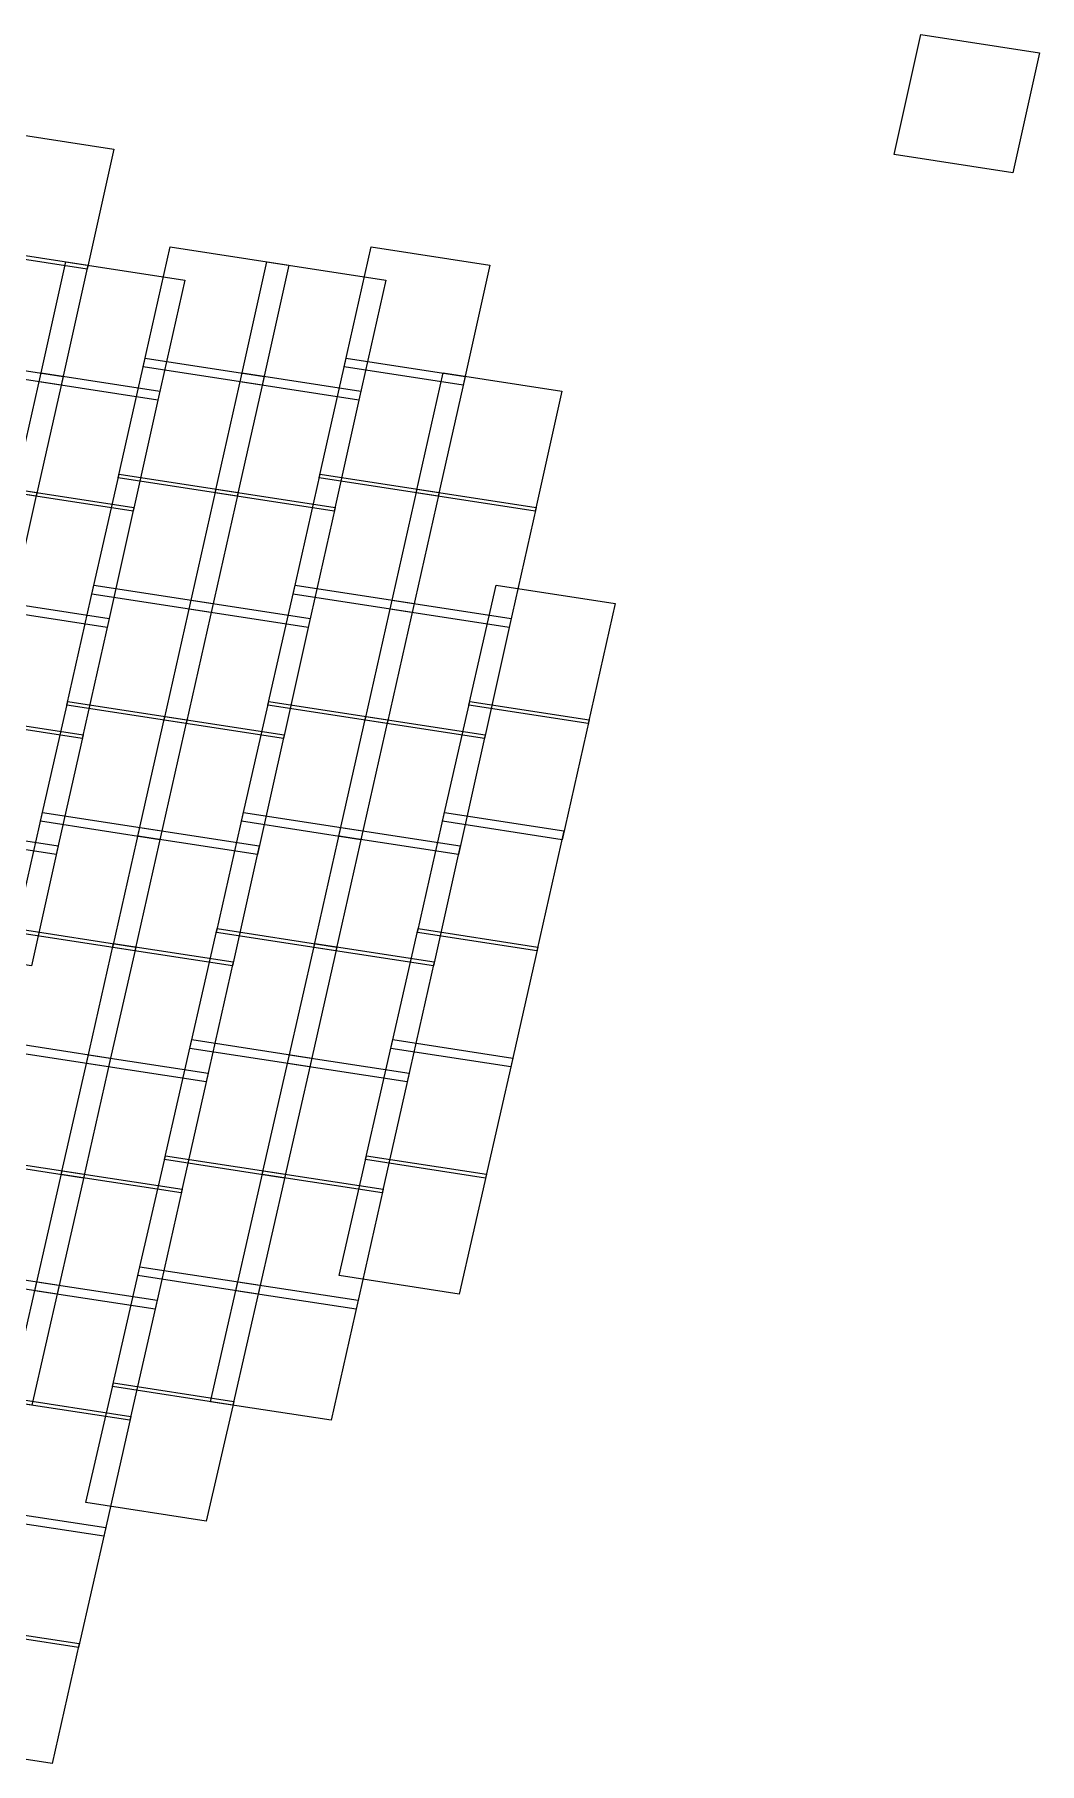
# Model space of a CAD drawing. Header units: metres. Extents: x -83.3 to -29.5, y -56.4 to 14.4.
# Drawn here: x -37.32 to -32.04, y -12.65 to -3.56 of the extents above; entities that cross this region are included whole.
import ezdxf

# ---------------------------------------------------------------- set-up
doc = ezdxf.new("R2010")
doc.units = ezdxf.units.M

msp = doc.modelspace()

# ---------------------------------------------------------------- linework, layer by layer
at = {"layer": 'Layer__irs_1c_south_america_shp'}
for points in [[(-32.66483, -3.56399), (-32.04206, -3.65966), (-32.18234, -4.28992), (-32.80557, -4.19422), (-32.66483, -3.56399)], [(-37.52597, -4.06942), (-36.90289, -4.16552), (-37.0437, -4.79572), (-37.6673, -4.6995), (-37.52597, -4.06942)], [(-37.66284, -4.67966), (-37.03925, -4.77586), (-37.18021, -5.40604), (-37.80435, -5.30972), (-37.66284, -4.67966)], [(-36.60712, -4.67966), (-35.98352, -4.77586), (-36.12448, -5.40604), (-36.74863, -5.30972), (-36.60712, -4.67966)], [(-35.55142, -4.67966), (-34.92783, -4.77586), (-35.06879, -5.40604), (-35.69293, -5.30972), (-35.55142, -4.67966)], [(-37.15454, -4.75812), (-36.53082, -4.85388), (-36.67126, -5.4841), (-37.29559, -5.38829), (-37.15454, -4.75812)], [(-36.09882, -4.75812), (-35.4751, -4.85388), (-35.61554, -5.4841), (-36.23987, -5.38829), (-36.09882, -4.75812)], [(-37.79395, -5.26332), (-37.16983, -5.35965), (-37.31094, -5.98979), (-37.9357, -5.89333), (-37.79395, -5.26332)], [(-36.73822, -5.26332), (-36.11411, -5.35965), (-36.25522, -5.98979), (-36.87997, -5.89333), (-36.73822, -5.26332)], [(-35.68253, -5.26332), (-35.05841, -5.35965), (-35.19952, -5.98979), (-35.82428, -5.89333), (-35.68253, -5.26332)], [(-37.28519, -5.34189), (-36.66092, -5.43769), (-36.80151, -6.06788), (-37.42645, -5.97201), (-37.28519, -5.34189)], [(-36.22946, -5.34189), (-35.60519, -5.43769), (-35.74579, -6.06788), (-36.37073, -5.97201), (-36.22946, -5.34189)], [(-35.17377, -5.34189), (-34.5495, -5.43769), (-34.69009, -6.06788), (-35.31503, -5.97201), (-35.17377, -5.34189)], [(-37.93124, -5.87348), (-37.30652, -5.96993), (-37.44788, -6.60005), (-38.07333, -6.50346), (-37.93124, -5.87348)], [(-36.87552, -5.87348), (-36.25079, -5.96993), (-36.39215, -6.60005), (-37.01761, -6.50346), (-36.87552, -5.87348)], [(-35.81982, -5.87348), (-35.1951, -5.96993), (-35.33646, -6.60005), (-35.96191, -6.50346), (-35.81982, -5.87348)], [(-37.422, -5.95215), (-36.79706, -6.04803), (-36.93784, -6.67821), (-37.56348, -6.58226), (-37.422, -5.95215)], [(-36.36627, -5.95215), (-35.74133, -6.04803), (-35.88211, -6.67821), (-36.50775, -6.58226), (-36.36627, -5.95215)], [(-35.31058, -5.95215), (-34.68564, -6.04803), (-34.82642, -6.67821), (-35.45206, -6.58226), (-35.31058, -5.95215)], [(-37.55304, -6.53584), (-36.92743, -6.6318), (-37.06836, -7.26195), (-37.69476, -7.16592), (-37.55304, -6.53584)], [(-37.00711, -6.45706), (-36.38171, -6.55363), (-36.52328, -7.18373), (-37.14948, -7.087), (-37.00711, -6.45706)], [(-36.49731, -6.53584), (-35.8717, -6.6318), (-36.01263, -7.26195), (-36.63904, -7.16592), (-36.49731, -6.53584)], [(-35.95142, -6.45706), (-35.32602, -6.55363), (-35.46759, -7.18373), (-36.09378, -7.087), (-35.95142, -6.45706)], [(-35.44162, -6.53584), (-34.81601, -6.6318), (-34.95694, -7.26195), (-35.58334, -7.16592), (-35.44162, -6.53584)], [(-34.89569, -6.45706), (-34.27029, -6.55363), (-34.41187, -7.18373), (-35.03806, -7.087), (-34.89569, -6.45706)], [(-37.14499, -7.06714), (-36.51883, -7.16387), (-36.66061, -7.7939), (-37.28763, -7.69701), (-37.14499, -7.06714)], [(-36.08929, -7.06714), (-35.46313, -7.16387), (-35.60492, -7.7939), (-36.23193, -7.69701), (-36.08929, -7.06714)], [(-35.03357, -7.06714), (-34.40741, -7.16387), (-34.54919, -7.7939), (-35.17621, -7.69701), (-35.03357, -7.06714)], [(-37.69028, -7.14606), (-37.0639, -7.24209), (-37.20499, -7.8722), (-37.83224, -7.77606), (-37.69028, -7.14606)], [(-36.63455, -7.14606), (-36.00818, -7.24209), (-36.14926, -7.8722), (-36.77652, -7.77606), (-36.63455, -7.14606)], [(-35.57886, -7.14606), (-34.95248, -7.24209), (-35.09357, -7.8722), (-35.72083, -7.77606), (-35.57886, -7.14606)], [(-37.27713, -7.65062), (-36.65018, -7.74749), (-36.79224, -8.3775), (-37.42014, -8.28044), (-37.27713, -7.65062)], [(-36.22144, -7.65062), (-35.59448, -7.74749), (-35.73654, -8.3775), (-36.36444, -8.28044), (-36.22144, -7.65062)], [(-35.16571, -7.65062), (-34.53876, -7.74749), (-34.68082, -8.3775), (-35.30872, -8.28044), (-35.16571, -7.65062)], [(-37.82181, -7.72965), (-37.19461, -7.82579), (-37.33588, -8.45588), (-37.96405, -8.35963), (-37.82181, -7.72965)], [(-36.76608, -7.72965), (-36.13889, -7.82579), (-36.28015, -8.45588), (-36.90833, -8.35963), (-36.76608, -7.72965)], [(-35.71039, -7.72965), (-35.08319, -7.82579), (-35.22446, -8.45588), (-35.85263, -8.35963), (-35.71039, -7.72965)], [(-37.41562, -8.2606), (-36.78775, -8.35764), (-36.93011, -8.98758), (-37.55899, -8.89036), (-37.41562, -8.2606)], [(-36.35992, -8.2606), (-35.73206, -8.35764), (-35.87442, -8.98758), (-36.5033, -8.89036), (-36.35992, -8.2606)], [(-35.3042, -8.2606), (-34.67633, -8.35764), (-34.8187, -8.98758), (-35.44757, -8.89036), (-35.3042, -8.2606)], [(-36.90381, -8.33978), (-36.2757, -8.43603), (-36.41724, -9.06607), (-37.04639, -8.96969), (-36.90381, -8.33978)], [(-35.84811, -8.33978), (-35.22, -8.43603), (-35.36154, -9.06607), (-35.99069, -8.96969), (-35.84811, -8.33978)], [(-37.5484, -8.84396), (-36.91962, -8.94118), (-37.06229, -9.57109), (-37.69217, -9.47367), (-37.5484, -8.84396)], [(-36.49271, -8.84396), (-35.86392, -8.94118), (-36.00659, -9.57109), (-36.63647, -9.47367), (-36.49271, -8.84396)], [(-35.43698, -8.84396), (-34.8082, -8.94118), (-34.95087, -9.57109), (-35.58075, -9.47367), (-35.43698, -8.84396)], [(-37.03586, -8.92329), (-36.4068, -9.01965), (-36.54858, -9.64966), (-37.17874, -9.55317), (-37.03586, -8.92329)], [(-35.98016, -8.92329), (-35.3511, -9.01965), (-35.49289, -9.64966), (-36.12305, -9.55317), (-35.98016, -8.92329)], [(-37.68762, -9.45383), (-37.0578, -9.55124), (-37.20081, -10.18108), (-37.83179, -10.08346), (-37.68762, -9.45383)], [(-37.17422, -9.53332), (-36.54413, -9.62981), (-36.68616, -10.25976), (-37.31744, -10.16313), (-37.17422, -9.53332)], [(-36.63193, -9.45383), (-36.00211, -9.55124), (-36.14511, -10.18108), (-36.77609, -10.08346), (-36.63193, -9.45383)], [(-36.11853, -9.53332), (-35.48843, -9.62981), (-35.63046, -10.25976), (-36.26175, -10.16313), (-36.11853, -9.53332)], [(-35.5762, -9.45383), (-34.94638, -9.55124), (-35.08939, -10.18108), (-35.72037, -10.08346), (-35.5762, -9.45383)], [(-37.82117, -10.03709), (-37.19028, -10.13469), (-37.33362, -10.76448), (-37.96573, -10.66665), (-37.82117, -10.03709)], [(-36.76547, -10.03709), (-36.13458, -10.13469), (-36.27792, -10.76448), (-36.91003, -10.66665), (-36.76547, -10.03709)], [(-37.30692, -10.11674), (-36.67569, -10.21336), (-36.81802, -10.84327), (-37.45047, -10.7465), (-37.30692, -10.11674)], [(-36.25122, -10.11674), (-35.62, -10.21336), (-35.76233, -10.84327), (-36.39478, -10.7465), (-36.25122, -10.11674)], [(-36.90546, -10.64682), (-36.27338, -10.74463), (-36.41714, -11.37435), (-37.05054, -11.27631), (-36.90546, -10.64682)], [(-37.44595, -10.72665), (-36.81354, -10.82343), (-36.95624, -11.45328), (-37.58994, -11.35633), (-37.44595, -10.72665)], [(-37.57932, -11.30997), (-36.94571, -11.40691), (-37.08871, -12.03671), (-37.72372, -11.9396), (-37.57932, -11.30997)], [(-37.71918, -11.91976), (-37.0842, -12.01686), (-37.22757, -12.64659), (-37.86401, -12.54929), (-37.71918, -11.91976)]]:
    msp.add_lwpolyline(points, dxfattribs=at)

doc.saveas('drawing.dxf')
